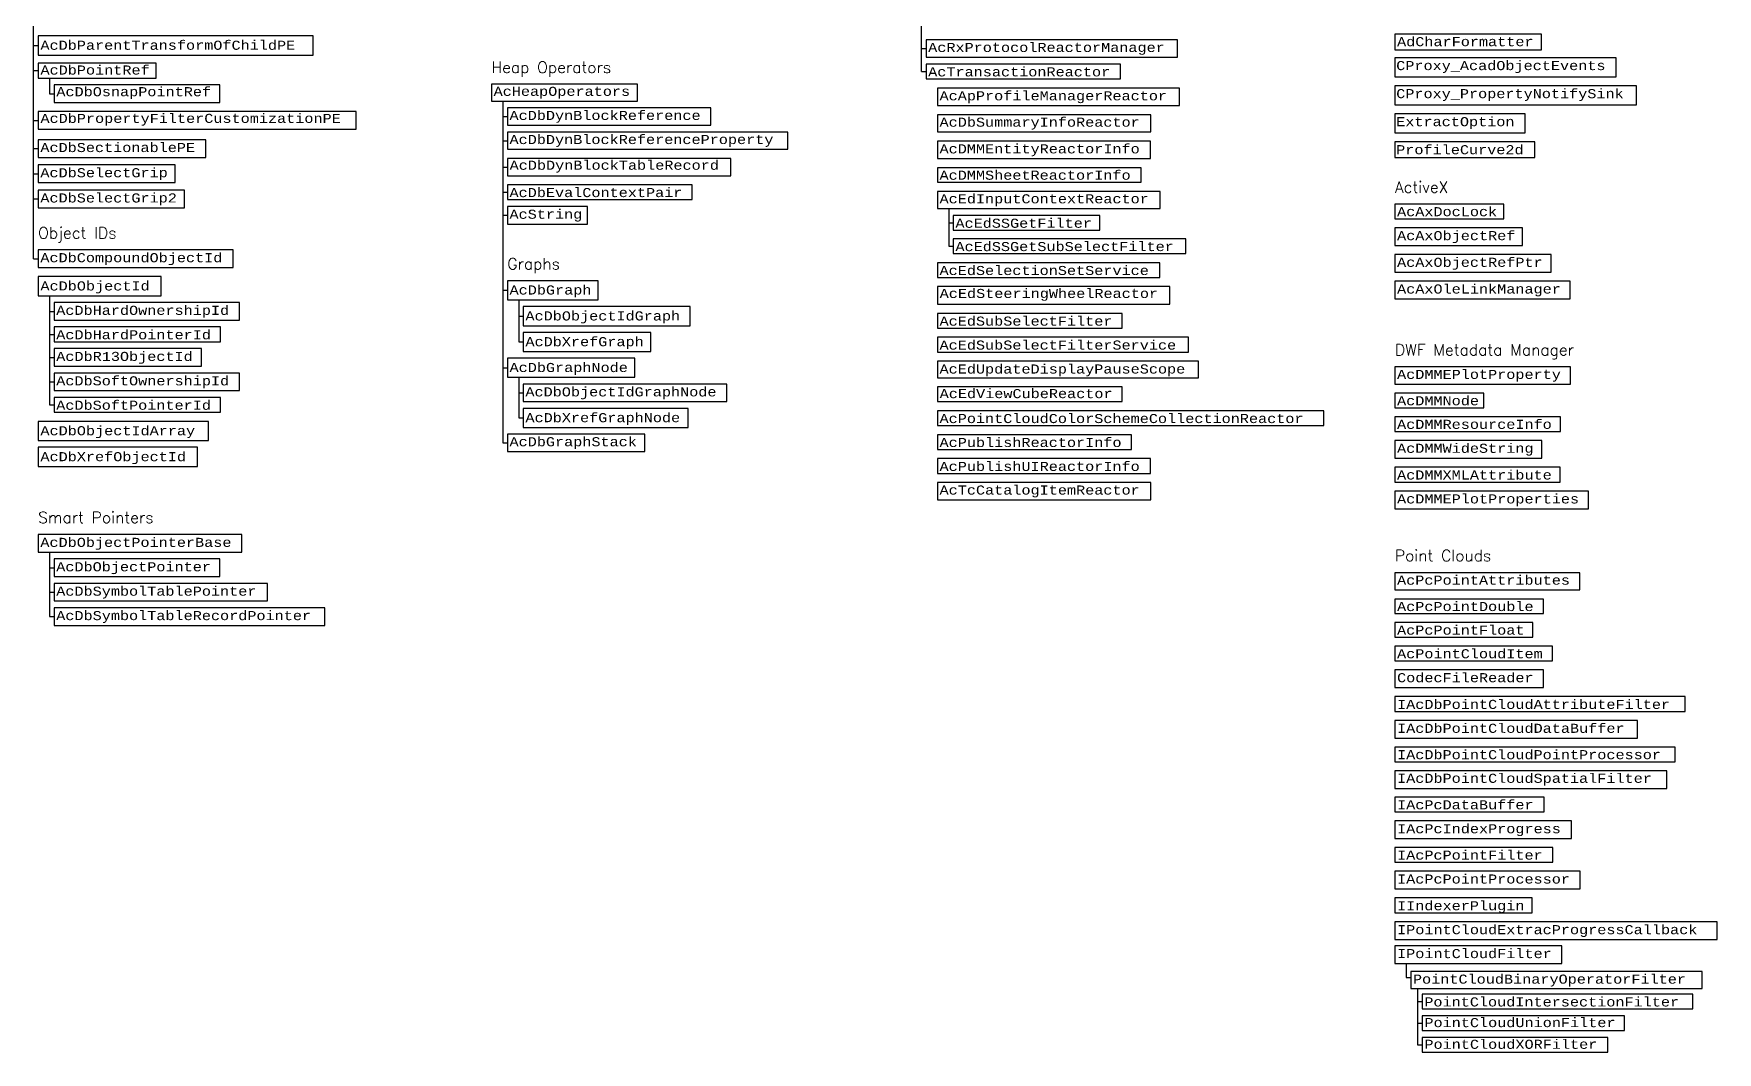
# Model space of a CAD drawing. Header units: inches. Extents: x 349 to 921, y -346 to 10.
# Drawn here: x 429 to 503.1, y -127.9 to -83 of the extents above; entities that cross this region are included whole.
import ezdxf

# ---------------------------------------------------------------- set-up
doc = ezdxf.new("R2010")
doc.units = ezdxf.units.IN
doc.header["$MEASUREMENT"] = 0
for name, color, linetype in [('ObjectARX 2009 Unmanaged classes', 7, 'Continuous'), ('ObjectARX 2010 Unmanaged classes', 7, 'Continuous'), ('Unmanaged classes', 7, 'Continuous'), ('Unmanaged classes w .NET Wrappers', 3, 'Continuous')]:
    doc.layers.add(name, color=color, linetype=linetype)
doc.styles.add('Categories', font='romanc.shx', dxfattribs={"height": 0.5})
doc.styles.get("Standard").update_dxf_attribs({"font": 'cour.ttf'})
doc.styles.add('Unmanaged', font='cour.ttf', dxfattribs={"height": 0.2})

msp = doc.modelspace()

# ---------------------------------------------------------------- linework, layer by layer
for p, q in [((428.968, -92.926), (428.968, -0.743)), ((468.078, -84.679), (468.078, -0.743)), ((428.968, -83.531), (429.168, -83.531)), ((468.078, -83.671), (468.278, -83.671)), ((428.968, -84.642), (429.168, -84.642)), ((429.668, -84.969), (429.668, -85.657)), ((468.078, -84.679), (468.278, -84.679)), ((429.668, -85.657), (429.868, -85.657)), ((449.634, -85.985), (449.634, -101.039)), ((449.634, -86.666), (449.834, -86.666)), ((428.968, -86.832), (429.168, -86.832)), ((428.968, -88.072), (429.168, -88.072)), ((449.634, -87.727), (449.834, -87.727)), ((449.634, -88.888), (449.834, -88.888)), ((428.968, -89.183), (429.168, -89.183)), ((428.968, -90.293), (429.168, -90.293)), ((449.634, -89.996), (449.834, -89.996)), ((449.634, -91.011), (449.834, -91.011)), ((469.278, -90.719), (469.278, -92.374)), ((469.278, -91.347), (469.478, -91.347)), ((469.278, -92.374), (469.478, -92.374)), ((428.968, -92.926), (429.168, -92.926)), ((428.968, -92.926), (429.168, -92.926)), ((429.668, -94.556), (429.668, -99.364)), ((449.634, -94.316), (449.834, -94.316)), ((450.334, -94.734), (450.334, -96.594)), ((429.668, -95.244), (429.868, -95.244)), ((450.334, -95.455), (450.534, -95.455)), ((429.668, -96.259), (429.868, -96.259)), ((450.334, -96.594), (450.534, -96.594)), ((429.668, -97.274), (429.868, -97.274)), ((449.634, -97.73), (449.834, -97.73)), ((429.668, -98.349), (429.868, -98.349)), ((450.334, -98.148), (450.334, -99.941)), ((429.668, -99.364), (429.868, -99.364)), ((450.334, -98.835), (450.534, -98.835)), ((450.334, -99.941), (450.534, -99.941)), ((449.634, -101.039), (449.834, -101.039)), ((429.668, -105.853), (429.668, -108.691)), ((429.668, -106.54), (429.868, -106.54)), ((429.668, -107.616), (429.868, -107.616)), ((429.668, -108.691), (429.868, -108.691)), ((489.431, -123.968), (489.431, -124.596)), ((489.431, -124.596), (489.631, -124.596)), ((489.931, -125.07), (489.931, -127.558)), ((489.931, -125.649), (490.131, -125.649)), ((489.931, -126.603), (490.131, -126.603)), ((489.931, -127.558), (490.131, -127.558))]:
    msp.add_line(p, q)
for points in [[(488.931, -83.035), (488.931, -83.729), (495.389, -83.729), (495.389, -83.035)], [(429.168, -83.11), (429.168, -83.953), (441.285, -83.953), (441.285, -83.11)], [(468.278, -83.29), (468.278, -84.052), (479.357, -84.052), (479.357, -83.29)], [(429.168, -84.314), (429.168, -84.969), (434.365, -84.969), (434.365, -84.314)], [(468.278, -84.352), (468.278, -85.006), (476.836, -85.006), (476.836, -84.352)], [(488.931, -84.075), (488.931, -84.91), (498.681, -84.91), (498.681, -84.075)], [(429.868, -85.269), (429.868, -86.044), (437.166, -86.044), (437.166, -85.269)], [(449.134, -85.244), (449.134, -85.985), (455.56, -85.985), (455.56, -85.244)], [(468.778, -85.406), (468.778, -86.182), (479.437, -86.182), (479.437, -85.406)], [(488.931, -85.31), (488.931, -86.145), (499.572, -86.145), (499.572, -85.31)], [(429.168, -86.444), (429.168, -87.22), (443.174, -87.22), (443.174, -86.444)], [(449.834, -86.285), (449.834, -87.046), (458.798, -87.046), (458.798, -86.285)], [(468.778, -86.582), (468.778, -87.343), (478.176, -87.343), (478.176, -86.582)], [(488.931, -86.545), (488.931, -87.381), (494.67, -87.381), (494.67, -86.545)], [(449.834, -87.346), (449.834, -88.107), (462.195, -88.107), (462.195, -87.346)], [(429.168, -87.685), (429.168, -88.46), (436.556, -88.46), (436.556, -87.685)], [(468.778, -87.743), (468.778, -88.518), (478.166, -88.518), (478.166, -87.743)], [(488.931, -87.781), (488.931, -88.461), (495.095, -88.461), (495.095, -87.781)], [(429.168, -88.795), (429.168, -89.57), (435.205, -89.57), (435.205, -88.795)], [(449.834, -88.507), (449.834, -89.268), (459.681, -89.268), (459.681, -88.507)], [(468.778, -88.918), (468.778, -89.558), (477.746, -89.558), (477.746, -88.918)], [(449.834, -89.668), (449.834, -90.323), (457.972, -90.323), (457.972, -89.668)], [(429.168, -89.905), (429.168, -90.681), (435.611, -90.681), (435.611, -89.905)], [(468.778, -89.958), (468.778, -90.719), (478.596, -90.719), (478.596, -89.958)], [(449.834, -90.623), (449.834, -91.398), (453.363, -91.398), (453.363, -90.623)], [(469.478, -91.019), (469.478, -91.674), (475.935, -91.674), (475.935, -91.019)], [(488.931, -90.525), (488.931, -91.165), (493.728, -91.165), (493.728, -90.525)], [(488.931, -91.565), (488.931, -92.341), (494.549, -92.341), (494.549, -91.565)], [(429.168, -92.538), (429.168, -93.313), (437.754, -93.313), (437.754, -92.538)], [(429.168, -92.538), (429.168, -93.313), (437.754, -93.313), (437.754, -92.538)], [(469.478, -92.047), (469.478, -92.701), (479.717, -92.701), (479.717, -92.047)], [(468.778, -93.101), (468.778, -93.756), (478.582, -93.756), (478.582, -93.101)], [(488.931, -92.741), (488.931, -93.516), (495.809, -93.516), (495.809, -92.741)], [(429.168, -93.713), (429.168, -94.556), (434.588, -94.556), (434.588, -93.713)], [(449.834, -93.898), (449.834, -94.734), (453.827, -94.734), (453.827, -93.898)], [(468.778, -94.156), (468.778, -94.932), (479.017, -94.932), (479.017, -94.156)], [(488.931, -93.916), (488.931, -94.692), (496.649, -94.692), (496.649, -93.916)], [(429.868, -94.856), (429.868, -95.631), (438.034, -95.631), (438.034, -94.856)], [(450.534, -95.034), (450.534, -95.877), (457.891, -95.877), (457.891, -95.034)], [(468.778, -95.332), (468.778, -95.986), (476.916, -95.986), (476.916, -95.332)], [(429.868, -95.931), (429.868, -96.586), (437.194, -96.586), (437.194, -95.931)], [(450.534, -96.177), (450.534, -97.012), (456.153, -97.012), (456.153, -96.177)], [(468.778, -96.386), (468.778, -97.041), (479.842, -97.041), (479.842, -96.386)], [(429.868, -96.886), (429.868, -97.662), (436.354, -97.662), (436.354, -96.886)], [(449.834, -97.312), (449.834, -98.148), (455.443, -98.148), (455.443, -97.312)], [(468.778, -97.441), (468.778, -98.176), (480.281, -98.176), (480.281, -97.441)], [(488.931, -97.692), (488.931, -98.453), (496.671, -98.453), (496.671, -97.692)], [(429.868, -97.962), (429.868, -98.737), (438.034, -98.737), (438.034, -97.962)], [(450.534, -98.448), (450.534, -99.223), (459.498, -99.223), (459.498, -98.448)], [(468.778, -98.568), (468.778, -99.223), (476.916, -99.223), (476.916, -98.568)], [(429.868, -99.037), (429.868, -99.692), (437.194, -99.692), (437.194, -99.037)], [(488.931, -98.853), (488.931, -99.493), (492.853, -99.493), (492.853, -98.853)], [(429.168, -100.092), (429.168, -100.934), (436.674, -100.934), (436.674, -100.092)], [(450.534, -99.523), (450.534, -100.359), (457.804, -100.359), (457.804, -99.523)], [(468.778, -99.623), (468.778, -100.277), (485.805, -100.277), (485.805, -99.623)], [(488.931, -99.893), (488.931, -100.533), (496.219, -100.533), (496.219, -99.893)], [(449.834, -100.659), (449.834, -101.42), (455.891, -101.42), (455.891, -100.659)], [(468.778, -100.677), (468.778, -101.332), (477.326, -101.332), (477.326, -100.677)], [(429.168, -101.234), (429.168, -102.077), (436.189, -102.077), (436.189, -101.234)], [(488.931, -100.933), (488.931, -101.709), (495.401, -101.709), (495.401, -100.933)], [(468.778, -101.732), (468.778, -102.387), (478.166, -102.387), (478.166, -101.732)], [(488.931, -102.109), (488.931, -102.763), (496.214, -102.763), (496.214, -102.109)], [(468.778, -102.787), (468.778, -103.548), (478.176, -103.548), (478.176, -102.787)], [(488.931, -103.163), (488.931, -103.939), (497.458, -103.939), (497.458, -103.163)], [(429.168, -105.077), (429.168, -105.853), (438.132, -105.853), (438.132, -105.077)], [(429.868, -106.153), (429.868, -106.928), (437.166, -106.928), (437.166, -106.153)], [(488.931, -106.757), (488.931, -107.518), (497.083, -107.518), (497.083, -106.757)], [(429.868, -107.228), (429.868, -108.003), (439.267, -108.003), (439.267, -107.228)], [(488.931, -107.918), (488.931, -108.558), (495.478, -108.558), (495.478, -107.918)], [(429.868, -108.303), (429.868, -109.079), (441.788, -109.079), (441.788, -108.303)], [(488.931, -108.958), (488.931, -109.598), (495.012, -109.598), (495.012, -108.958)], [(488.931, -109.998), (488.931, -110.639), (495.869, -110.639), (495.869, -109.998)], [(488.931, -111.039), (488.931, -111.814), (495.477, -111.814), (495.477, -111.039)], [(488.931, -112.214), (488.931, -112.869), (501.715, -112.869), (501.715, -112.214)], [(488.931, -113.269), (488.931, -114.044), (499.61, -114.044), (499.61, -113.269)], [(488.931, -114.444), (488.931, -115.085), (501.272, -115.085), (501.272, -114.444)], [(488.931, -115.485), (488.931, -116.27), (500.903, -116.27), (500.903, -115.485)], [(488.931, -116.638), (488.931, -117.292), (495.498, -117.292), (495.498, -116.638)], [(488.931, -117.692), (488.931, -118.468), (496.714, -118.468), (496.714, -117.692)], [(488.931, -118.868), (488.931, -119.508), (495.884, -119.508), (495.884, -118.868)], [(488.931, -119.908), (488.931, -120.683), (497.09, -120.683), (497.09, -119.908)], [(488.931, -121.083), (488.931, -121.738), (494.975, -121.738), (494.975, -121.083)], [(488.931, -122.138), (488.931, -122.914), (503.133, -122.914), (503.133, -122.138)], [(488.931, -123.193), (488.931, -123.968), (496.282, -123.968), (496.282, -123.193)], [(489.631, -124.318), (489.631, -125.07), (502.46, -125.07), (502.46, -124.318)], [(490.131, -125.321), (490.131, -125.976), (502.047, -125.976), (502.047, -125.321)], [(490.131, -126.276), (490.131, -126.931), (499.045, -126.931), (499.045, -126.276)], [(490.131, -127.231), (490.131, -127.885), (498.317, -127.885), (498.317, -127.231)]]:
    msp.add_lwpolyline(points, close=True)

# ---------------------------------------------------------------- texts
at = {"color": 1, "char_height": 0.5, "attachment_point": 1, "style": 'Categories'}
for s, insert, width in [('Heap Operators', (449.134, -84.244), 6.42598), ('ActiveX', (488.931, -89.525), 4.79624), ('Object IDs', (429.168, -91.538), 5.41932), ('Graphs', (449.834, -92.898), 4.77846), ('DWF Metadata Manager', (488.931, -96.689), 10.99971), ('Smart Pointers', (429.168, -104.077), 8.96376), ('Point Clouds', (488.931, -105.754), 10.99971)]:
    msp.add_mtext(s, dxfattribs=dict(at, insert=insert, width=width))
at = {"layer": 'ObjectARX 2009 Unmanaged classes', "char_height": 0.4, "attachment_point": 1}
for s, insert in [('{\\Fcourier new;AcDbPointRef}', (429.268, -84.414)), ('{\\Fcourier new;AcDbOsnapPointRef}', (429.968, -85.369)), ('{\\Fcourier new;AcDbPropertyFilterCustomizationPE}', (429.268, -86.544)), ('{\\Fcourier new;AcDbDynBlockTableRecord}', (449.934, -88.607)), ('{\\Fcourier new;AcEdSteeringWheelReactor}', (468.878, -94.256)), ('{\\Fcourier new;AcEdViewCubeReactor}', (468.878, -98.668)), ('{\\Fcourier new|c0;PointCloudUnionFilter}', (490.231, -126.376)), ('{\\Fcourier new|c0;PointCloudXORFilter}', (490.231, -127.331))]:
    msp.add_mtext(s, dxfattribs=dict(at, insert=insert))
at = {"layer": 'ObjectARX 2010 Unmanaged classes', "style": 'Unmanaged'}
msp.add_text('AcDbCompoundObjectId', height=0.4, dxfattribs=at).set_placement((429.263, -93.081))
at = {"layer": 'Unmanaged classes', "style": 'Unmanaged'}
for s, p in [('AcDbParentTransformOfChildPE', (429.266, -83.722)), ('AcRxProtocolReactorManager', (468.372, -83.82)), ('AdCharFormatter', (489.026, -83.564)), ('AcTransactionReactor', (468.372, -84.895)), ('CProxy_AcadObjectEvents', (488.988, -84.618)), ('AcHeapOperators', (449.229, -85.753)), ('AcApProfileManagerReactor', (468.872, -85.95)), ('CProxy_PropertyNotifySink', (488.988, -85.854)), ('AcDbDynBlockReference', (449.929, -86.814)), ('AcDbSummaryInfoReactor', (468.872, -87.111)), ('AcDbDynBlockReferenceProperty', (449.929, -87.875)), ('AcDbSectionablePE', (429.263, -88.228)), ('AcDMMEntityReactorInfo', (468.872, -88.286)), ('AcDbSelectGrip', (429.263, -89.338)), ('AcDMMSheetReactorInfo', (468.872, -89.447)), ('AcDbSelectGrip2', (429.263, -90.449)), ('AcDbEvalContextPair', (449.929, -90.212)), ('AcEdInputContextReactor', (468.872, -90.487)), ('AcString', (449.929, -91.166)), ('AcEdSSGetFilter', (469.572, -91.563)), ('AcAxDocLock', (489.026, -91.054)), ('AcAxObjectRef', (489.026, -92.109)), ('AcEdSSGetSubSelectFilter', (469.572, -92.59)), ('AcEdSelectionSetService', (468.872, -93.645)), ('AcAxObjectRefPtr', (489.026, -93.284)), ('AcAxOleLinkManager', (489.026, -94.46)), ('AcDbHardOwnershipId', (429.963, -95.4)), ('AcEdSubSelectFilter', (468.872, -95.875)), ('AcDbHardPointerId', (429.963, -96.475)), ('AcDbR13ObjectId', (429.963, -97.43)), ('AcEdSubSelectFilterService', (468.872, -96.93)), ('AcEdUpdateDisplayPauseScope', (468.872, -97.984)), ('AcDMMEPlotProperty', (489.026, -98.221)), ('AcDbSoftOwnershipId', (429.963, -98.505)), ('AcDbObjectIdGraphNode', (450.629, -98.991)), ('AcDbSoftPointerId', (429.963, -99.58)), ('AcDMMNode', (489.026, -99.382)), ('AcPointCloudColorSchemeCollectionReactor', (468.872, -100.166)), ('AcDMMResourceInfo', (489.026, -100.422)), ('AcDbGraphStack', (449.929, -101.188)), ('AcPublishReactorInfo', (468.872, -101.221)), ('AcDMMWideString', (489.026, -101.477)), ('AcPublishUIReactorInfo', (468.872, -102.275)), ('AcDMMXMLAttribute', (489.026, -102.652)), ('AcTcCatalogItemReactor', (468.872, -103.316)), ('AcDMMEPlotProperties', (489.026, -103.707)), ('AcDbObjectPointerBase', (429.263, -105.621)), ('AcDbObjectPointer', (429.963, -106.696)), ('AcDbSymbolTablePointer', (429.963, -107.771)), ('AcPcPointAttributes', (489.026, -107.286)), ('AcPcPointDouble', (489.026, -108.447)), ('AcDbSymbolTableRecordPointer', (429.963, -108.847)), ('AcPcPointFloat', (489.026, -109.487)), ('AcPointCloudItem', (489.026, -110.527)), ('CodecFileReader', (489.026, -111.582)), ('IAcDbPointCloudAttributeFilter', (489.026, -112.758)), ('IAcDbPointCloudDataBuffer', (489.026, -113.812)), ('IAcDbPointCloudPointProcessor', (489.026, -114.973)), ('IAcDbPointCloudSpatialFilter', (489.026, -116.014)), ('IAcPcDataBuffer', (489.026, -117.181)), ('IAcPcIndexProgress', (489.026, -118.236)), ('IAcPcPointFilter', (489.026, -119.397)), ('IAcPcPointProcessor', (489.026, -120.451)), ('IIndexerPlugin', (489.026, -121.627)), ('IPointCloudFilter', (489.026, -123.736)), ('PointCloudBinaryOperatorFilter', (489.726, -124.861)), ('PointCloudIntersectionFilter', (490.226, -125.865))]:
    msp.add_text(s, height=0.4, dxfattribs=at).set_placement(p)
at = {"layer": 'Unmanaged classes w .NET Wrappers', "style": 'Unmanaged'}
for s, p in [('ExtractOption', (488.988, -87.089)), ('ProfileCurve2d', (488.988, -88.324)), ('AcDbObjectId', (429.266, -94.325)), ('AcDbGraph', (449.931, -94.503)), ('AcDbObjectIdGraph', (450.631, -95.646)), ('AcDbXrefGraph', (450.631, -96.781)), ('AcDbGraphNode', (449.931, -97.917)), ('AcDbXrefGraphNode', (450.631, -100.128)), ('AcDbObjectIdArray', (429.266, -100.703)), ('AcDbXrefObjectId', (429.266, -101.846)), ('IPointCloudExtracProgressCallback', (489.026, -122.682))]:
    msp.add_text(s, height=0.4, dxfattribs=at).set_placement(p)

doc.saveas('drawing.dxf')
